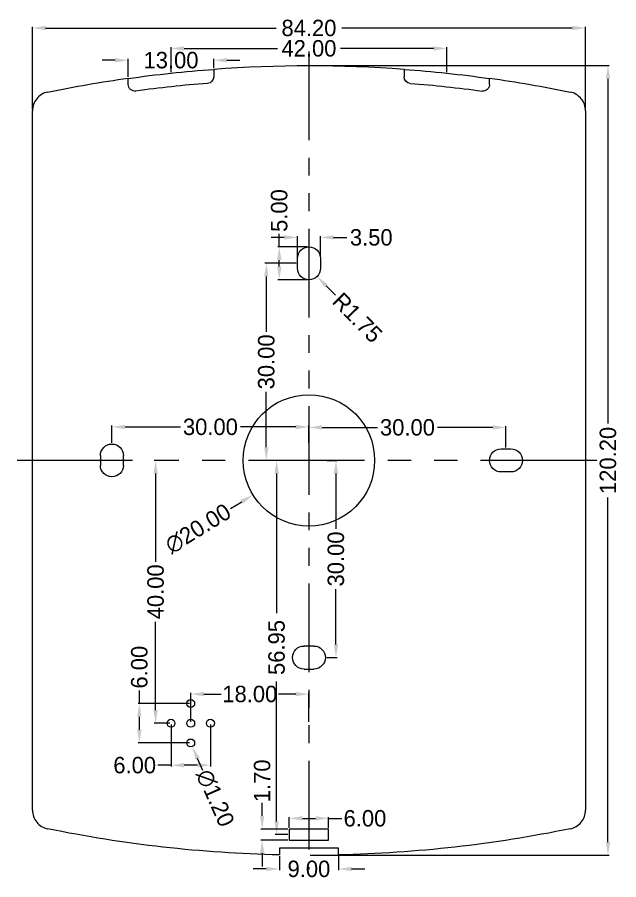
# Model space of a CAD drawing. Extents: x 630 to 856, y 87 to 223.
# Drawn here: x 629.6 to 721.2, y 87 to 218.3 of the extents above; entities that cross this region are included whole.
import ezdxf

# ---------------------------------------------------------------- set-up
doc = ezdxf.new("R2010")
doc.units = 0
doc.header["$MEASUREMENT"] = 0
doc.linetypes.add('PHANTOM', pattern=[2.5, 1.25, -0.25, 0.25, -0.25, 0.25, -0.25])
doc.layers.add('15', color=7, linetype='Continuous')
doc.layers.add('8', color=7, linetype='Continuous')
doc.dimstyles.get("Standard").update_dxf_attribs({"dimtxt": 0.18, "dimasz": 0.18, "dimexe": 0.18, "dimexo": 0.0625, "dimgap": 0.09, "dimtad": 0, "dimtih": 1, "dimtoh": 1, "dimdec": 4, "dimzin": 0, "dimdsep": 46, "dimtxsty": 'Standard', "dimcen": 0.09, "dimadec": 0, "dimazin": 0, "dimtfac": 1, "dimtdec": 4, "dimtofl": 0, "dimtmove": 0, "dimatfit": 3, "dimfxl": 0, "dimtolj": 1, "dimtzin": 0, "dimarcsym": 0})

# ---------------------------------------------------------------- blocks, each defined once
blk = doc.blocks.new('*D68')
at = {"color": 4, "linetype": 'Continuous', "lineweight": 9}
for p, q in [((652.99, 209.91), (652.99, 213.73)), ((654.99, 213.53), (669.21, 213.53)), ((692.99, 213.53), (678.77, 213.53)), ((694.99, 209.91), (694.99, 213.73))]:
    blk.add_line(p, q, dxfattribs=at)
for points in [[(654.99, 213.86), (654.99, 213.19), (652.99, 213.53)], [(692.99, 213.86), (692.99, 213.19), (694.99, 213.53)]]:
    blk.add_solid(points, dxfattribs=at)
at = {"layer": 'Defpoints', "color": 0, "linetype": 'Continuous', "lineweight": 9}
for p in [(694.99, 213.53), (652.99, 209.71), (694.99, 209.71)]:
    blk.add_point(p, dxfattribs=at)
at = {"color": 3, "linetype": 'Continuous', "lineweight": 9, "insert": (673.99, 213.53), "char_height": 2.5, "attachment_point": 5}
blk.add_mtext('\\A1;42.00', dxfattribs=at)
blk = doc.blocks.new('*D69')
at = {"color": 4, "linetype": 'Continuous', "lineweight": 9}
for p, q in [((644.49, 211.73), (642.49, 211.73)), ((646.49, 209.2), (646.49, 211.93)), ((659.49, 210.59), (659.49, 211.93)), ((661.49, 211.73), (663.49, 211.73))]:
    blk.add_line(p, q, dxfattribs=at)
for points in [[(644.49, 212.06), (644.49, 211.39), (646.49, 211.73)], [(661.49, 212.06), (661.49, 211.39), (659.49, 211.73)]]:
    blk.add_solid(points, dxfattribs=at)
at = {"layer": 'Defpoints', "color": 0, "linetype": 'Continuous', "lineweight": 9}
for p in [(646.49, 211.73), (659.49, 210.39), (646.49, 209)]:
    blk.add_point(p, dxfattribs=at)
at = {"color": 3, "linetype": 'Continuous', "lineweight": 9, "insert": (652.99, 211.73), "char_height": 2.5, "attachment_point": 5}
blk.add_mtext('\\A1;13.00', dxfattribs=at)
blk = doc.blocks.new('*D70')
at = {"color": 4, "linetype": 'Continuous', "lineweight": 9}
for p, q in [((631.89, 204.25), (631.89, 216.83)), ((633.89, 216.63), (669, 216.63)), ((714.09, 216.63), (678.98, 216.63)), ((716.09, 204.25), (716.09, 216.83))]:
    blk.add_line(p, q, dxfattribs=at)
for points in [[(633.89, 216.97), (633.89, 216.3), (631.89, 216.63)], [(714.09, 216.97), (714.09, 216.3), (716.09, 216.63)]]:
    blk.add_solid(points, dxfattribs=at)
at = {"layer": 'Defpoints', "color": 0, "linetype": 'Continuous', "lineweight": 9}
for p in [(716.09, 216.63), (631.89, 204.05), (716.09, 204.05)]:
    blk.add_point(p, dxfattribs=at)
at = {"color": 3, "linetype": 'Continuous', "lineweight": 9, "insert": (673.99, 216.63), "char_height": 2.5, "attachment_point": 5}
blk.add_mtext('\\A1;84.20', dxfattribs=at)
blk = doc.blocks.new('*D71')
at = {"color": 4, "linetype": 'Continuous', "lineweight": 9}
for p, q in [((669.49, 90.57), (669.49, 88.44)), ((678.49, 90.57), (678.49, 88.44)), ((667.49, 88.64), (665.49, 88.64)), ((680.49, 88.64), (682.49, 88.64))]:
    blk.add_line(p, q, dxfattribs=at)
for points in [[(667.49, 88.97), (667.49, 88.31), (669.49, 88.64)], [(680.49, 88.97), (680.49, 88.31), (678.49, 88.64)]]:
    blk.add_solid(points, dxfattribs=at)
at = {"layer": 'Defpoints', "color": 0, "linetype": 'Continuous', "lineweight": 9}
for p in [(669.49, 90.77), (678.49, 90.77), (678.49, 88.64)]:
    blk.add_point(p, dxfattribs=at)
at = {"color": 3, "linetype": 'Continuous', "lineweight": 9, "insert": (673.99, 88.64), "char_height": 2.5, "attachment_point": 5}
blk.add_mtext('\\A1;9.00', dxfattribs=at)
blk = doc.blocks.new('*D72')
at = {"color": 4, "linetype": 'Continuous', "lineweight": 9}
for p, q in [((670.99, 94.92), (670.99, 96.54)), ((672.99, 96.34), (674.99, 96.34)), ((676.99, 94.92), (676.99, 96.54)), ((676.99, 96.34), (678.99, 96.34))]:
    blk.add_line(p, q, dxfattribs=at)
for points in [[(672.99, 96.68), (672.99, 96.01), (670.99, 96.34)], [(674.99, 96.68), (674.99, 96.01), (676.99, 96.34)]]:
    blk.add_solid(points, dxfattribs=at)
at = {"layer": 'Defpoints', "color": 0, "linetype": 'Continuous', "lineweight": 9}
for p in [(676.99, 96.34), (670.99, 94.72), (676.99, 94.72)]:
    blk.add_point(p, dxfattribs=at)
at = {"color": 3, "linetype": 'Continuous', "lineweight": 9, "insert": (682.52, 96.34), "char_height": 2.5, "attachment_point": 5}
blk.add_mtext('\\A1;6.00', dxfattribs=at)
blk = doc.blocks.new('*D73')
at = {"color": 4, "linetype": 'Continuous', "lineweight": 9}
for p, q in [((670.79, 150.82), (668.87, 150.82)), ((669.07, 148.82), (669.07, 127.55)), ((669.07, 95.87), (669.07, 117.15)), ((670.79, 93.87), (668.87, 93.87))]:
    blk.add_line(p, q, dxfattribs=at)
for points in [[(668.73, 148.82), (669.4, 148.82), (669.07, 150.82)], [(668.73, 95.87), (669.4, 95.87), (669.07, 93.87)]]:
    blk.add_solid(points, dxfattribs=at)
at = {"layer": 'Defpoints', "color": 0, "linetype": 'Continuous', "lineweight": 9}
for p in [(669.07, 150.82), (670.99, 150.82), (670.99, 93.87)]:
    blk.add_point(p, dxfattribs=at)
at = {"color": 3, "linetype": 'Continuous', "lineweight": 9, "insert": (669.07, 122.35), "char_height": 2.5, "attachment_point": 5, "rotation": 90}
blk.add_mtext('\\A1;56.95', dxfattribs=at)
blk = doc.blocks.new('*D74')
at = {"color": 4, "linetype": 'Continuous', "lineweight": 9}
for p, q in [((666.87, 96.72), (666.87, 98.72)), ((670.79, 94.72), (666.67, 94.72)), ((670.79, 93.02), (666.67, 93.02)), ((666.87, 91.02), (666.87, 89.02))]:
    blk.add_line(p, q, dxfattribs=at)
for points in [[(666.53, 96.72), (667.2, 96.72), (666.87, 94.72)], [(666.53, 91.02), (667.2, 91.02), (666.87, 93.02)]]:
    blk.add_solid(points, dxfattribs=at)
at = {"layer": 'Defpoints', "color": 0, "linetype": 'Continuous', "lineweight": 9}
for p in [(666.87, 94.72), (670.99, 94.72), (670.99, 93.02)]:
    blk.add_point(p, dxfattribs=at)
at = {"color": 3, "linetype": 'Continuous', "lineweight": 9, "insert": (666.87, 102.05), "char_height": 2.5, "attachment_point": 5, "rotation": 90}
blk.add_mtext('\\A1;1.70', dxfattribs=at)
blk = doc.blocks.new('*D75')
at = {"color": 4, "linetype": 'Continuous', "lineweight": 9}
for p, q in [((670.24, 184.76), (668.24, 184.76)), ((672.24, 181.77), (672.24, 184.96)), ((675.74, 181.77), (675.74, 184.96)), ((677.74, 184.76), (679.74, 184.76))]:
    blk.add_line(p, q, dxfattribs=at)
for points in [[(670.24, 185.1), (670.24, 184.43), (672.24, 184.76)], [(677.74, 185.1), (677.74, 184.43), (675.74, 184.76)]]:
    blk.add_solid(points, dxfattribs=at)
at = {"layer": 'Defpoints', "color": 0, "linetype": 'Continuous', "lineweight": 9}
for p in [(675.74, 184.76), (672.24, 181.57), (675.74, 181.57)]:
    blk.add_point(p, dxfattribs=at)
at = {"color": 3, "linetype": 'Continuous', "lineweight": 9, "insert": (683.48, 184.76), "char_height": 2.5, "attachment_point": 5}
blk.add_mtext('\\A1;3.50', dxfattribs=at)
blk = doc.blocks.new('*D76')
at = {"color": 4, "linetype": 'Continuous', "lineweight": 9}
for p, q in [((672.04, 180.82), (667.3, 180.82)), ((667.5, 178.82), (667.5, 170.4)), ((667.5, 152.82), (667.5, 161.25)), ((670.59, 150.82), (667.3, 150.82))]:
    blk.add_line(p, q, dxfattribs=at)
for points in [[(667.17, 178.82), (667.84, 178.82), (667.5, 180.82)], [(667.17, 152.82), (667.84, 152.82), (667.5, 150.82)]]:
    blk.add_solid(points, dxfattribs=at)
at = {"layer": 'Defpoints', "color": 0, "linetype": 'Continuous', "lineweight": 9}
for p in [(672.24, 180.82), (667.5, 150.82), (670.79, 150.82)]:
    blk.add_point(p, dxfattribs=at)
at = {"color": 3, "linetype": 'Continuous', "lineweight": 9, "insert": (667.5, 165.82), "char_height": 2.5, "attachment_point": 5, "rotation": 90}
blk.add_mtext('\\A1;30.00', dxfattribs=at)
blk = doc.blocks.new('*D77')
at = {"color": 4, "linetype": 'Continuous', "lineweight": 9}
for p, q in [((669.47, 183.32), (669.47, 185.32)), ((673.79, 183.32), (669.27, 183.32)), ((669.47, 180.32), (669.47, 181.32)), ((673.79, 178.32), (669.27, 178.32))]:
    blk.add_line(p, q, dxfattribs=at)
for points in [[(669.14, 181.32), (669.81, 181.32), (669.47, 183.32)], [(669.14, 180.32), (669.81, 180.32), (669.47, 178.32)]]:
    blk.add_solid(points, dxfattribs=at)
at = {"layer": 'Defpoints', "color": 0, "linetype": 'Continuous', "lineweight": 9}
for p in [(669.47, 183.32), (673.99, 183.32), (673.99, 178.32)]:
    blk.add_point(p, dxfattribs=at)
at = {"color": 3, "linetype": 'Continuous', "lineweight": 9, "insert": (669.47, 188.85), "char_height": 2.5, "attachment_point": 5, "rotation": 90}
blk.add_mtext('\\A1;5.00', dxfattribs=at)
blk = doc.blocks.new('*D78')
at = {"color": 4, "linetype": 'Continuous', "lineweight": 9}
for p, q in [((676.69, 150.82), (678.3, 150.82)), ((678.1, 148.82), (678.1, 140.4)), ((678.1, 122.82), (678.1, 131.25)), ((676.69, 120.82), (678.3, 120.82))]:
    blk.add_line(p, q, dxfattribs=at)
for points in [[(677.77, 148.82), (678.44, 148.82), (678.1, 150.82)], [(677.77, 122.82), (678.44, 122.82), (678.1, 120.82)]]:
    blk.add_solid(points, dxfattribs=at)
at = {"layer": 'Defpoints', "color": 0, "linetype": 'Continuous', "lineweight": 9}
for p in [(676.49, 150.82), (678.1, 150.82), (676.49, 120.82)]:
    blk.add_point(p, dxfattribs=at)
at = {"color": 3, "linetype": 'Continuous', "lineweight": 9, "insert": (678.1, 135.82), "char_height": 2.5, "attachment_point": 5, "rotation": 90}
blk.add_mtext('\\A1;30.00', dxfattribs=at)
blk = doc.blocks.new('*D79')
at = {"color": 4, "linetype": 'Continuous', "lineweight": 9}
for p, q in [((643.99, 153.52), (643.99, 156.12)), ((645.99, 155.92), (654.42, 155.92)), ((671.99, 155.92), (663.57, 155.92)), ((673.99, 153.52), (673.99, 156.12))]:
    blk.add_line(p, q, dxfattribs=at)
for points in [[(645.99, 156.25), (645.99, 155.58), (643.99, 155.92)], [(671.99, 156.25), (671.99, 155.58), (673.99, 155.92)]]:
    blk.add_solid(points, dxfattribs=at)
at = {"layer": 'Defpoints', "color": 0, "linetype": 'Continuous', "lineweight": 9}
for p in [(673.99, 155.92), (643.99, 153.32), (673.99, 153.32)]:
    blk.add_point(p, dxfattribs=at)
at = {"color": 3, "linetype": 'Continuous', "lineweight": 9, "insert": (658.99, 155.92), "char_height": 2.5, "attachment_point": 5}
blk.add_mtext('\\A1;30.00', dxfattribs=at)
blk = doc.blocks.new('*D80')
at = {"color": 4, "linetype": 'Continuous', "lineweight": 9}
for p, q in [((673.99, 153.72), (673.99, 156.04)), ((675.99, 155.84), (684.42, 155.84)), ((701.99, 155.84), (693.57, 155.84)), ((703.99, 152.77), (703.99, 156.04))]:
    blk.add_line(p, q, dxfattribs=at)
for points in [[(675.99, 156.18), (675.99, 155.51), (673.99, 155.84)], [(701.99, 156.18), (701.99, 155.51), (703.99, 155.84)]]:
    blk.add_solid(points, dxfattribs=at)
at = {"layer": 'Defpoints', "color": 0, "linetype": 'Continuous', "lineweight": 9}
for p in [(703.99, 155.84), (673.99, 153.52), (703.99, 152.57)]:
    blk.add_point(p, dxfattribs=at)
at = {"color": 3, "linetype": 'Continuous', "lineweight": 9, "insert": (688.99, 155.84), "char_height": 2.5, "attachment_point": 5}
blk.add_mtext('\\A1;30.00', dxfattribs=at)
blk = doc.blocks.new('*D81')
at = {"color": 4, "linetype": 'Continuous', "lineweight": 9}
blk.add_line((662.07, 143.49), (663.77, 144.53), dxfattribs=at)
blk.add_solid([(663.6, 144.82), (663.95, 144.25), (665.47, 145.58)], dxfattribs=at)
at = {"layer": 'Defpoints', "color": 0, "linetype": 'Continuous', "lineweight": 9}
for p in [(682.51, 156.06), (665.47, 145.58)]:
    blk.add_point(p, dxfattribs=at)
at = {"color": 3, "linetype": 'Continuous', "lineweight": 9, "insert": (657.11, 140.43), "char_height": 2.5, "attachment_point": 5, "rotation": 31.6002}
blk.add_mtext('\\A1;∅20.00', dxfattribs=at)
blk = doc.blocks.new('*D82')
at = {"color": 4, "linetype": 'Continuous', "lineweight": 9}
for p, q in [((655.99, 111.02), (655.99, 115.46)), ((657.99, 115.26), (660.62, 115.26)), ((671.99, 115.26), (669.36, 115.26)), ((673.99, 111.02), (673.99, 115.46))]:
    blk.add_line(p, q, dxfattribs=at)
for points in [[(657.99, 115.59), (657.99, 114.92), (655.99, 115.26)], [(671.99, 115.59), (671.99, 114.92), (673.99, 115.26)]]:
    blk.add_solid(points, dxfattribs=at)
at = {"layer": 'Defpoints', "color": 0, "linetype": 'Continuous', "lineweight": 9}
for p in [(655.99, 115.26), (655.99, 110.82), (673.99, 110.82)]:
    blk.add_point(p, dxfattribs=at)
at = {"color": 3, "linetype": 'Continuous', "lineweight": 9, "insert": (664.99, 115.26), "char_height": 2.5, "attachment_point": 5}
blk.add_mtext('\\A1;18.00', dxfattribs=at)
blk = doc.blocks.new('*D83')
at = {"color": 4, "linetype": 'Continuous', "lineweight": 9}
for p, q in [((652.79, 150.82), (650.45, 150.82)), ((650.65, 148.82), (650.65, 135.4)), ((650.65, 112.82), (650.65, 126.25)), ((652.79, 110.82), (650.45, 110.82))]:
    blk.add_line(p, q, dxfattribs=at)
for points in [[(650.32, 148.82), (650.98, 148.82), (650.65, 150.82)], [(650.32, 112.82), (650.98, 112.82), (650.65, 110.82)]]:
    blk.add_solid(points, dxfattribs=at)
at = {"layer": 'Defpoints', "color": 0, "linetype": 'Continuous', "lineweight": 9}
for p in [(650.65, 150.82), (652.99, 150.82), (652.99, 110.82)]:
    blk.add_point(p, dxfattribs=at)
at = {"color": 3, "linetype": 'Continuous', "lineweight": 9, "insert": (650.65, 130.82), "char_height": 2.5, "attachment_point": 5, "rotation": 90}
blk.add_mtext('\\A1;40.00', dxfattribs=at)
blk = doc.blocks.new('*D84')
at = {"color": 4, "linetype": 'Continuous', "lineweight": 9}
for p, q in [((652.99, 110.62), (652.99, 104.23)), ((658.99, 110.62), (658.99, 104.23)), ((652.99, 104.43), (650.99, 104.43)), ((656.99, 104.43), (654.99, 104.43))]:
    blk.add_line(p, q, dxfattribs=at)
for points in [[(654.99, 104.77), (654.99, 104.1), (652.99, 104.43)], [(656.99, 104.77), (656.99, 104.1), (658.99, 104.43)]]:
    blk.add_solid(points, dxfattribs=at)
at = {"layer": 'Defpoints', "color": 0, "linetype": 'Continuous', "lineweight": 9}
for p in [(652.99, 110.82), (658.99, 110.82), (652.99, 104.43)]:
    blk.add_point(p, dxfattribs=at)
at = {"color": 3, "linetype": 'Continuous', "lineweight": 9, "insert": (647.46, 104.43), "char_height": 2.5, "attachment_point": 5}
blk.add_mtext('\\A1;6.00', dxfattribs=at)
blk = doc.blocks.new('*D85')
at = {"color": 4, "linetype": 'Continuous', "lineweight": 9}
for p, q in [((648.17, 113.82), (648.17, 115.82)), ((655.79, 113.82), (647.97, 113.82)), ((648.17, 109.82), (648.17, 111.82)), ((655.79, 107.82), (647.97, 107.82))]:
    blk.add_line(p, q, dxfattribs=at)
for points in [[(647.84, 111.82), (648.5, 111.82), (648.17, 113.82)], [(647.84, 109.82), (648.5, 109.82), (648.17, 107.82)]]:
    blk.add_solid(points, dxfattribs=at)
at = {"layer": 'Defpoints', "color": 0, "linetype": 'Continuous', "lineweight": 9}
for p in [(648.17, 113.82), (655.99, 113.82), (655.99, 107.82)]:
    blk.add_point(p, dxfattribs=at)
at = {"color": 3, "linetype": 'Continuous', "lineweight": 9, "insert": (648.17, 119.35), "char_height": 2.5, "attachment_point": 5, "rotation": 90}
blk.add_mtext('\\A1;6.00', dxfattribs=at)
blk = doc.blocks.new('*D86')
at = {"color": 4, "linetype": 'Continuous', "lineweight": 9}
blk.add_line((657.86, 103.62), (657.04, 105.44), dxfattribs=at)
blk.add_solid([(657.35, 105.58), (656.74, 105.31), (656.23, 107.27)], dxfattribs=at)
at = {"layer": 'Defpoints', "color": 0, "linetype": 'Continuous', "lineweight": 9}
for p in [(655.75, 108.37), (656.23, 107.27)]:
    blk.add_point(p, dxfattribs=at)
at = {"color": 3, "linetype": 'Continuous', "lineweight": 9, "insert": (659.71, 99.43), "char_height": 2.5, "attachment_point": 5, "rotation": 293.9105}
blk.add_mtext('\\A1;∅1.20', dxfattribs=at)
blk = doc.blocks.new('*D87')
at = {"color": 4, "linetype": 'Continuous', "lineweight": 9}
blk.add_line((678.02, 175.97), (676.62, 177.39), dxfattribs=at)
blk.add_solid([(676.86, 177.63), (676.38, 177.16), (675.22, 178.82)], dxfattribs=at)
at = {"layer": 'Defpoints', "color": 0, "linetype": 'Continuous', "lineweight": 9}
for p in [(673.99, 180.07), (675.22, 178.82)]:
    blk.add_point(p, dxfattribs=at)
at = {"color": 3, "linetype": 'Continuous', "lineweight": 9, "insert": (681.37, 172.55), "char_height": 2.5, "attachment_point": 5, "rotation": 314.4597}
blk.add_mtext('\\A1;R1.75', dxfattribs=at)
blk = doc.blocks.new('*D88')
at = {"color": 4, "linetype": 'Continuous', "lineweight": 9}
for p, q in [((674.19, 210.92), (719.72, 210.92)), ((719.52, 208.92), (719.52, 156.44)), ((719.52, 92.72), (719.52, 145.2)), ((674.19, 90.72), (719.72, 90.72))]:
    blk.add_line(p, q, dxfattribs=at)
for points in [[(719.19, 208.92), (719.85, 208.92), (719.52, 210.92)], [(719.19, 92.72), (719.85, 92.72), (719.52, 90.72)]]:
    blk.add_solid(points, dxfattribs=at)
at = {"layer": 'Defpoints', "color": 0, "linetype": 'Continuous', "lineweight": 9}
for p in [(673.99, 210.92), (673.99, 90.72), (719.52, 90.72)]:
    blk.add_point(p, dxfattribs=at)
at = {"color": 3, "linetype": 'Continuous', "lineweight": 9, "insert": (719.52, 150.82), "char_height": 2.5, "attachment_point": 5, "rotation": 90}
blk.add_mtext('\\A1;120.20', dxfattribs=at)

msp = doc.modelspace()

# ---------------------------------------------------------------- linework, layer by layer
at = {"layer": '15', "color": 1, "linetype": 'PHANTOM', "lineweight": 9, "ltscale": 10.796222}
msp.add_line((673.991, 213.072), (673.991, 88.541), dxfattribs=at)
at = {"layer": '15', "color": 1, "linetype": 'PHANTOM', "lineweight": 9, "ltscale": 14.136111}
msp.add_line((717.803, 150.821), (629.579, 150.821), dxfattribs=at)
at = {"layer": '8', "color": 7, "linetype": 'Continuous', "lineweight": 9}
for p, q in [((659.491, 210.39), (659.491, 209.211)), ((688.491, 210.39), (688.491, 209.211)), ((646.491, 208.031), (646.491, 209.003)), ((701.491, 208.031), (701.491, 209.003)), ((631.891, 97.596), (631.891, 204.047)), ((716.091, 204.047), (716.091, 97.596)), ((672.241, 180.071), (672.241, 181.571)), ((675.741, 181.571), (675.741, 180.071)), ((703.241, 152.571), (704.741, 152.571)), ((642.241, 151.571), (642.241, 150.071)), ((645.741, 150.071), (645.741, 151.571)), ((704.741, 149.071), (703.241, 149.071)), ((674.741, 122.571), (673.241, 122.571)), ((673.241, 119.071), (674.741, 119.071)), ((676.991, 94.721), (670.991, 94.721)), ((670.991, 94.721), (670.991, 93.021)), ((676.991, 93.021), (676.991, 94.721)), ((670.991, 93.021), (676.991, 93.021)), ((678.491, 91.821), (669.491, 91.821)), ((669.491, 91.821), (669.491, 90.772)), ((678.491, 90.772), (678.491, 91.821))]:
    msp.add_line(p, q, dxfattribs=at)
for centre, radius in [((673.991, 150.821), 10), ((655.991, 113.821), 0.6), ((652.991, 110.821), 0.6), ((655.991, 110.821), 0.6), ((658.991, 110.821), 0.6), ((655.991, 107.821), 0.6)]:
    msp.add_circle(centre, radius, dxfattribs=at)
for radius, start, end in [(198.031, 94.19901, 97.98231), (198.031, 82.01769, 85.80099), (196.025, 94.51213, 97.72975)]:
    msp.add_arc((673.991, 12.796), radius, start, end, dxfattribs=at)
at = {"layer": '8', "color": 7, "linetype": 'Continuous', "lineweight": 9, "extrusion": (0, 0, -1)}
for centre, radius, start, end in [((-673.991, 12.796), 198.125, 85.80299, 94.19701), ((-673.991, 12.796), 198.125, 78.41619, 82.02151), ((-658.491, 209.211), 1, 180, 265.48787), ((-689.491, 209.211), 1, 274.51213, 0), ((-673.991, 12.796), 198.125, 97.97849, 101.58381), ((-647.491, 208.031), 1, 262.27025, 0), ((-673.991, 12.796), 196.025, 94.51213, 97.72975), ((-700.491, 208.031), 1, 180, 277.72975), ((-673.991, 181.571), 1.75, 0, 180), ((-673.991, 180.071), 1.75, 180, 0), ((-643.991, 151.571), 1.75, 0, 180), ((-703.241, 150.821), 1.75, 270, 90), ((-704.741, 150.821), 1.75, 90, 270), ((-643.991, 150.071), 1.75, 180, 0), ((-673.241, 120.821), 1.75, 270, 90), ((-674.741, 120.821), 1.75, 90, 270), ((-673.991, 288.846), 198.125, 271.30147, 281.58381), ((-673.991, 288.846), 198.125, 258.41619, 268.69853)]:
    msp.add_arc(centre, radius, start, end, dxfattribs=at)
at = {"layer": '8', "color": 7, "linetype": 'Continuous', "lineweight": 9}
for points in [[(634.207, 206.886), (633.553, 206.752), (632.964, 206.395), (632.122, 205.362), (631.891, 204.714), (631.891, 204.047)], [(716.091, 204.047), (716.091, 204.714), (715.86, 205.363), (715.017, 206.396), (714.429, 206.752), (713.775, 206.886)], [(631.891, 97.596), (631.891, 96.928), (632.122, 96.279), (632.965, 95.247), (633.553, 94.891), (634.207, 94.757)], [(713.775, 94.757), (714.429, 94.891), (715.018, 95.248), (715.86, 96.281), (716.091, 96.928), (716.091, 97.596)]]:
    msp.add_open_spline(points, degree=3, knots=[0, 0, 0, 0, 0.5, 0.5, 1, 1, 1, 1], dxfattribs=at)

# ---------------------------------------------------------------- dimensions: what is measured, and where the dimension line sits
at = {"linetype": 'Continuous', "lineweight": 9}
for base, p1, p2, picture, middle in [((716.091, 216.633), (631.891, 204.047), (716.091, 204.047), '*D70', (673.991, 216.633)), ((694.991, 213.527), (652.991, 209.71), (694.991, 209.71), '*D68', (673.991, 213.527)), ((646.491, 211.728), (659.491, 210.39), (646.491, 209.003), '*D69', (652.991, 211.728)), ((675.741, 184.764), (672.241, 181.571), (675.741, 181.571), '*D75', (683.483, 184.764)), ((673.991, 155.917), (643.991, 153.321), (673.991, 153.321), '*D79', (658.991, 155.917)), ((703.991, 155.844), (673.991, 153.521), (703.991, 152.571), '*D80', (688.991, 155.844)), ((655.991, 115.256), (673.991, 110.821), (655.991, 110.821), '*D82', (664.991, 115.256)), ((652.991, 104.434), (658.991, 110.821), (652.991, 110.821), '*D84', (647.458, 104.434)), ((676.991, 96.343), (670.991, 94.721), (676.991, 94.721), '*D72', (682.524, 96.343)), ((678.491, 88.64), (669.491, 90.772), (678.491, 90.772), '*D71', (673.991, 88.64))]:
    dim = msp.add_linear_dim(base=base, p1=p1, p2=p2, dimstyle='Standard', override={"dimtxt": 2.5, "dimasz": 2, "dimexe": 0.2, "dimexo": 0.2, "dimgap": 0.2, "dimtih": 0, "dimtoh": 0, "dimdec": 2, "dimdsep": 0, "dimcen": 0, "dimclrd": 4, "dimclre": 4, "dimclrt": 3, "dimadec": 1, "dimtdec": 2, "dimlwd": 9, "dimlwe": 9}, dxfattribs=at)
    dim.commit()
    dim.dimension.update_dxf_attribs({"geometry": picture, "text_midpoint": middle})
for base, p1, p2, picture, middle in [((719.52, 90.721), (673.991, 210.921), (673.991, 90.721), '*D88', (719.52, 150.821)), ((669.474, 183.321), (673.991, 178.321), (673.991, 183.321), '*D77', (669.474, 188.855)), ((667.502, 150.821), (672.241, 180.821), (670.791, 150.821), '*D76', (667.502, 165.821)), ((650.651, 150.821), (652.991, 110.821), (652.991, 150.821), '*D83', (650.651, 130.821)), ((678.102, 150.821), (676.491, 120.821), (676.491, 150.821), '*D78', (678.102, 135.821)), ((648.17, 113.821), (655.991, 107.821), (655.991, 113.821), '*D85', (648.17, 119.355)), ((666.865, 94.721), (670.991, 93.021), (670.991, 94.721), '*D74', (666.865, 102.046))]:
    dim = msp.add_linear_dim(base=base, p1=p1, p2=p2, angle=90, dimstyle='Standard', override={"dimtxt": 2.5, "dimasz": 2, "dimexe": 0.2, "dimexo": 0.2, "dimgap": 0.2, "dimtih": 0, "dimtoh": 0, "dimdec": 2, "dimdsep": 0, "dimcen": 0, "dimclrd": 4, "dimclre": 4, "dimclrt": 3, "dimadec": 1, "dimtdec": 2, "dimlwd": 9, "dimlwe": 9}, dxfattribs=at)
    dim.commit()
    dim.dimension.update_dxf_attribs({"geometry": picture, "text_midpoint": middle})
dim = msp.add_radius_dim(center=(673.991, 180.071), mpoint=(675.217, 178.822), dimstyle='Standard', override={"dimtxt": 2.5, "dimasz": 2, "dimexe": 0.2, "dimexo": 0.2, "dimgap": 0.2, "dimtih": 0, "dimtoh": 0, "dimdec": 2, "dimdsep": 0, "dimcen": 0, "dimclrd": 4, "dimclre": 4, "dimclrt": 3, "dimadec": 1, "dimtdec": 2, "dimlwd": 9, "dimlwe": 9}, dxfattribs=at)
dim.commit()
dim.dimension.update_dxf_attribs({"geometry": '*D87', "text_midpoint": (681.369, 172.553)})
for p1, p2, picture, middle in [((682.508, 156.061), (665.474, 145.581), '*D81', (657.106, 140.433)), ((655.748, 108.37), (656.234, 107.273), '*D86', (659.71, 99.434))]:
    dim = msp.add_diameter_dim_2p(p1=p1, p2=p2, dimstyle='Standard', override={"dimtxt": 2.5, "dimasz": 2, "dimexe": 0.2, "dimexo": 0.2, "dimgap": 0.2, "dimtih": 0, "dimtoh": 0, "dimdec": 2, "dimdsep": 0, "dimcen": 0, "dimclrd": 4, "dimclre": 4, "dimclrt": 3, "dimadec": 1, "dimtdec": 2, "dimlwd": 9, "dimlwe": 9}, dxfattribs=at)
    dim.commit()
    dim.dimension.update_dxf_attribs({"geometry": picture, "text_midpoint": middle})
dim = msp.add_linear_dim(base=(669.067, 150.821), p1=(670.991, 93.871), p2=(670.991, 150.821), angle=90, dimstyle='Standard', override={"dimtxt": 2.5, "dimasz": 2, "dimexe": 0.2, "dimexo": 0.2, "dimgap": 0.2, "dimtih": 0, "dimtoh": 0, "dimdec": 2, "dimdsep": 0, "dimcen": 0, "dimclrd": 4, "dimclre": 4, "dimclrt": 3, "dimadec": 1, "dimtdec": 2, "dimlwd": 9, "dimlwe": 9}, dxfattribs=at)
dim.commit()
dim.dimension.update_dxf_attribs({"geometry": '*D73', "text_midpoint": (669.067, 122.346), "dimtype": 160})

doc.saveas('drawing.dxf')
